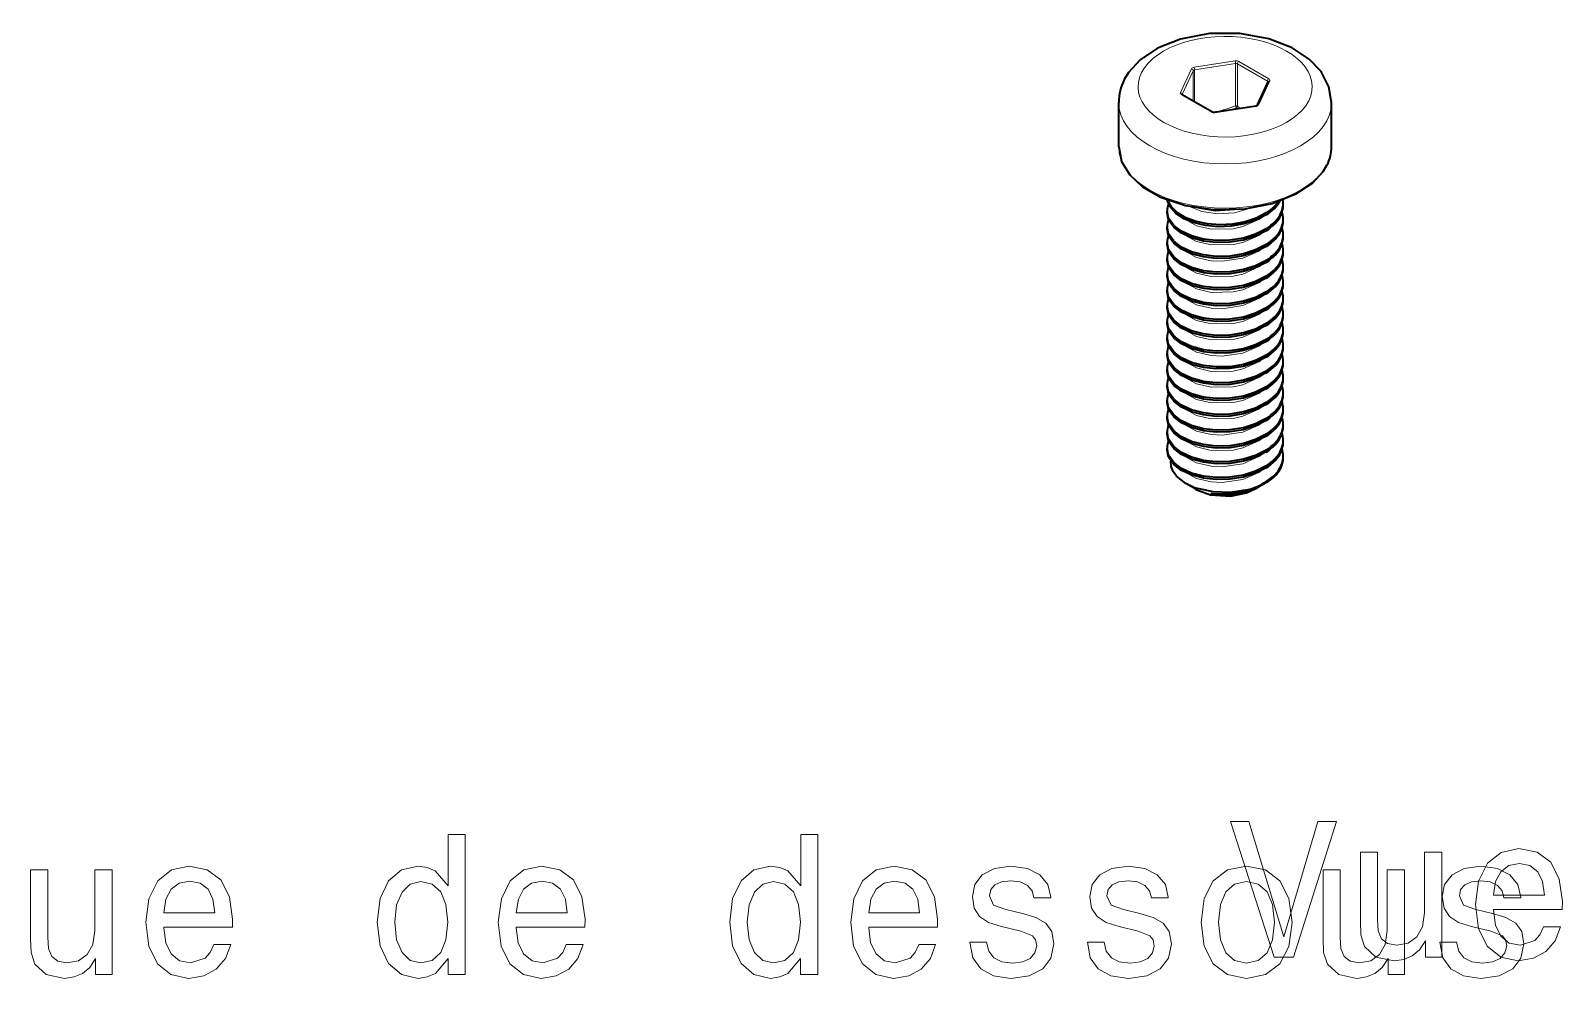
# Model space of a CAD drawing. Extents: x 552 to 708, y 360 to 465.
# Drawn here: x 597.99 to 637.58, y 440.17 to 464.65 of the extents above; entities that cross this region are included whole.
import ezdxf

# ---------------------------------------------------------------- set-up
doc = ezdxf.new("R2010")
doc.units = 0

msp = doc.modelspace()

# ---------------------------------------------------------------- linework, layer by layer
at = {"color": 7, "lineweight": 13, "ltscale": 0.016861}
for p, q in [((627.988, 463.663), (627.704, 463.051)), ((628.037, 463.614), (627.753, 463.003)), ((629.733, 462.737), (630.017, 463.349))]:
    msp.add_line(p, q, dxfattribs=at)
at = {"color": 7, "lineweight": 13, "ltscale": 0.019479}
msp.add_line((628.037, 462.835), (628.037, 463.614), dxfattribs=at)
at = {"color": 7, "lineweight": 13, "ltscale": 0.026806}
for p, q in [((629.119, 463.867), (628.059, 463.704)), ((629.132, 463.799), (628.072, 463.635)), ((628.602, 462.532), (629.662, 462.696))]:
    msp.add_line(p, q, dxfattribs=at)
at = {"color": 7, "lineweight": 13, "ltscale": 0.0205}
msp.add_line((628.072, 462.815), (628.072, 463.635), dxfattribs=at)
at = {"color": 7, "lineweight": 13, "ltscale": 0.027277}
for p, q in [((629.132, 462.708), (629.132, 463.799)), ((629.18, 462.7), (629.18, 463.791))]:
    msp.add_line(p, q, dxfattribs=at)
at = {"color": 7, "lineweight": 13, "ltscale": 0.022392}
for p, q in [((629.956, 463.343), (629.18, 463.791)), ((629.991, 463.405), (629.215, 463.853)), ((627.73, 462.995), (628.506, 462.547))]:
    msp.add_line(p, q, dxfattribs=at)
at = {"color": 7, "lineweight": 35, "ltscale": 0.016861}
msp.add_line((629.687, 462.717), (629.971, 463.329), dxfattribs=at)
at = {"color": 7, "lineweight": 13, "ltscale": 0.001213}
msp.add_line((629.956, 463.295), (629.956, 463.343), dxfattribs=at)
at = {"color": 7, "lineweight": 35, "ltscale": 0.028577}
for p, q in [((626.111, 461.649), (626.111, 462.792)), ((631.611, 461.649), (631.611, 462.792))]:
    msp.add_line(p, q, dxfattribs=at)
at = {"color": 7, "lineweight": 35, "ltscale": 0.000189978}
msp.add_line((627.755, 462.998), (627.749, 463.002), dxfattribs=at)
at = {"color": 7, "lineweight": 35, "ltscale": 0.022391}
msp.add_line((627.755, 462.998), (628.531, 462.55), dxfattribs=at)
at = {"color": 7, "lineweight": 35, "ltscale": 0.026804}
msp.add_line((628.595, 462.541), (629.654, 462.705), dxfattribs=at)
at = {"color": 7, "lineweight": 13, "ltscale": 0.001324}
msp.add_line((629.132, 462.708), (629.151, 462.658), dxfattribs=at)
at = {"color": 7, "lineweight": 13, "ltscale": 0.000703304}
msp.add_line((629.201, 462.681), (629.18, 462.7), dxfattribs=at)
at = {"color": 7, "lineweight": 13, "ltscale": 0.004038}
msp.add_line((629.151, 462.658), (628.999, 462.604), dxfattribs=at)
at = {"color": 7, "lineweight": 13, "ltscale": 0.000715068}
msp.add_line((629.172, 462.639), (629.151, 462.658), dxfattribs=at)
at = {"color": 7, "lineweight": 13, "ltscale": 0.000292469}
msp.add_line((629.172, 462.639), (629.181, 462.632), dxfattribs=at)
at = {"color": 7, "lineweight": 13, "ltscale": 0.001499}
msp.add_line((629.201, 462.681), (629.246, 462.642), dxfattribs=at)
at = {"color": 7, "lineweight": 35, "ltscale": 0.001276}
for p, q in [((627.361, 459.938), (627.361, 459.989)), ((630.361, 460.143), (630.361, 460.194)), ((627.361, 459.53), (627.361, 459.581)), ((630.361, 459.734), (630.361, 459.785)), ((627.361, 459.122), (627.361, 459.173)), ((630.361, 459.326), (630.361, 459.377)), ((627.361, 458.714), (627.361, 458.765)), ((630.361, 458.918), (630.361, 458.969)), ((627.361, 458.305), (627.361, 458.356)), ((630.361, 458.51), (630.361, 458.561)), ((627.361, 457.897), (627.361, 457.948)), ((630.361, 458.101), (630.361, 458.152)), ((630.361, 457.693), (630.361, 457.744)), ((627.361, 457.489), (627.361, 457.54)), ((630.361, 457.285), (630.361, 457.336)), ((627.361, 457.081), (627.361, 457.132)), ((630.361, 456.877), (630.361, 456.928)), ((627.361, 456.672), (627.361, 456.724)), ((630.361, 456.468), (630.361, 456.519)), ((627.361, 456.264), (627.361, 456.315)), ((630.361, 456.06), (630.361, 456.111)), ((627.361, 455.856), (627.361, 455.907)), ((630.361, 455.652), (630.361, 455.703)), ((627.361, 455.448), (627.361, 455.499)), ((630.361, 455.244), (630.361, 455.295)), ((627.361, 455.039), (627.361, 455.091)), ((630.361, 454.835), (630.361, 454.886)), ((627.361, 454.631), (627.361, 454.682)), ((630.361, 454.427), (630.361, 454.478)), ((627.361, 454.223), (627.361, 454.274)), ((630.361, 454.019), (630.361, 454.07)), ((627.361, 453.815), (627.361, 453.866)), ((630.361, 453.611), (630.361, 453.662))]:
    msp.add_line(p, q, dxfattribs=at)
at = {"color": 7, "lineweight": 13, "ltscale": 0.002119}
for p, q in [((629.73, 459.768), (629.799, 459.817)), ((629.73, 459.36), (629.799, 459.409)), ((629.73, 458.952), (629.799, 459.001)), ((629.73, 458.544), (629.799, 458.592)), ((629.73, 458.135), (629.799, 458.184)), ((629.73, 457.727), (629.799, 457.776)), ((629.73, 457.319), (629.799, 457.368)), ((629.73, 456.911), (629.799, 456.959)), ((629.73, 456.502), (629.799, 456.551)), ((629.73, 456.094), (629.799, 456.143)), ((629.73, 455.686), (629.799, 455.735)), ((629.73, 455.278), (629.799, 455.326)), ((629.73, 454.869), (629.799, 454.918)), ((629.73, 454.053), (629.799, 454.102)), ((629.73, 453.236), (629.799, 453.285))]:
    msp.add_line(p, q, dxfattribs=at)
at = {"color": 7, "lineweight": 13, "ltscale": 0.00212}
for p, q in [((629.73, 454.461), (629.799, 454.51)), ((629.73, 453.645), (629.799, 453.693))]:
    msp.add_line(p, q, dxfattribs=at)
at = {"color": 7, "lineweight": 35, "ltscale": 0.006965}
msp.add_line((628.083, 452.809), (627.842, 452.948), dxfattribs=at)
at = {"color": 7, "lineweight": 35, "ltscale": 0.002213}
msp.add_line((629.638, 452.809), (629.714, 452.853), dxfattribs=at)
at = {"color": 7, "lineweight": 35, "ltscale": 0.00212}
msp.add_line((629.786, 452.898), (629.714, 452.853), dxfattribs=at)
at = {"color": 7, "lineweight": 35, "ltscale": 0.00151}
msp.add_line((629.869, 452.943), (629.921, 452.973), dxfattribs=at)
at = {"color": 7, "lineweight": 35, "ltscale": 0.000742114}
msp.add_line((628.545, 452.678), (628.516, 452.682), dxfattribs=at)
at = {"color": 7, "lineweight": 35}
for points in [[(631.611, 462.792), (631.543, 463.2), (631.339, 463.589), (631.036, 463.911), (630.589, 464.205), (629.988, 464.439), (629.237, 464.574), (628.459, 464.572), (627.711, 464.432), (627.112, 464.194), (626.669, 463.897), (626.368, 463.57), (626.256, 463.384)], [(626.111, 461.649), (626.186, 461.267), (626.396, 460.921), (626.726, 460.617), (627.193, 460.35), (627.835, 460.135), (628.551, 460.029), (629.379, 460.048), (630.079, 460.186), (630.692, 460.429), (631.124, 460.718), (631.396, 461.014), (631.492, 461.173)], [(629.921, 459.53), (629.648, 459.39), (629.333, 459.29), (628.982, 459.234), (628.632, 459.226), (628.301, 459.263), (627.993, 459.345), (627.733, 459.465), (627.532, 459.619), (627.399, 459.808), (627.361, 459.989)], [(629.921, 459.479), (629.648, 459.339), (629.333, 459.239), (628.982, 459.183), (628.632, 459.175), (628.301, 459.212), (627.993, 459.294), (627.733, 459.414), (627.532, 459.568), (627.399, 459.757), (627.361, 459.938)], [(629.921, 459.887), (629.659, 459.752), (629.357, 459.654), (629.019, 459.594), (628.68, 459.581), (628.356, 459.611), (628.058, 459.681), (627.793, 459.789), (627.584, 459.928), (627.432, 460.103), (627.366, 460.278)], [(629.921, 459.938), (629.667, 459.807), (629.376, 459.709), (629.049, 459.649), (628.72, 459.631), (628.403, 459.655), (628.109, 459.716), (627.843, 459.815), (627.627, 459.944), (627.471, 460.097), (627.379, 460.273)], [(629.225, 460.033), (628.613, 459.992), (628.057, 460.089)], [(629.921, 459.122), (629.648, 458.982), (629.333, 458.882), (628.982, 458.825), (628.632, 458.817), (628.301, 458.855), (627.993, 458.937), (627.733, 459.057), (627.532, 459.211), (627.399, 459.4), (627.361, 459.581)], [(629.921, 459.071), (629.648, 458.931), (629.333, 458.831), (628.982, 458.774), (628.632, 458.766), (628.301, 458.804), (627.993, 458.886), (627.733, 459.006), (627.532, 459.16), (627.399, 459.349), (627.361, 459.53)], [(629.921, 458.714), (629.648, 458.574), (629.333, 458.474), (628.982, 458.417), (628.632, 458.409), (628.301, 458.447), (627.993, 458.529), (627.733, 458.649), (627.532, 458.802), (627.399, 458.992), (627.361, 459.173)], [(629.921, 458.663), (629.648, 458.523), (629.333, 458.423), (628.982, 458.366), (628.632, 458.358), (628.301, 458.396), (627.993, 458.478), (627.733, 458.598), (627.532, 458.751), (627.399, 458.941), (627.361, 459.122)], [(629.921, 458.305), (629.648, 458.166), (629.333, 458.066), (628.982, 458.009), (628.632, 458.001), (628.301, 458.038), (627.993, 458.12), (627.733, 458.24), (627.532, 458.394), (627.399, 458.583), (627.361, 458.765)], [(629.921, 458.254), (629.648, 458.115), (629.333, 458.015), (628.982, 457.958), (628.632, 457.95), (628.301, 457.987), (627.993, 458.069), (627.733, 458.189), (627.532, 458.343), (627.399, 458.532), (627.361, 458.714)], [(629.921, 457.897), (629.648, 457.757), (629.333, 457.658), (628.982, 457.601), (628.632, 457.593), (628.301, 457.63), (627.993, 457.712), (627.733, 457.832), (627.532, 457.986), (627.399, 458.175), (627.361, 458.356)], [(629.921, 457.846), (629.648, 457.706), (629.333, 457.606), (628.982, 457.55), (628.632, 457.542), (628.301, 457.579), (627.993, 457.661), (627.733, 457.781), (627.532, 457.935), (627.399, 458.124), (627.361, 458.305)], [(629.921, 457.489), (629.648, 457.349), (629.333, 457.249), (628.982, 457.192), (628.632, 457.184), (628.301, 457.222), (627.993, 457.304), (627.733, 457.424), (627.532, 457.578), (627.399, 457.767), (627.361, 457.948)], [(629.921, 457.438), (629.648, 457.298), (629.333, 457.198), (628.982, 457.141), (628.632, 457.133), (628.301, 457.171), (627.993, 457.253), (627.733, 457.373), (627.532, 457.527), (627.399, 457.716), (627.361, 457.897)], [(629.921, 457.081), (629.648, 456.941), (629.333, 456.841), (628.982, 456.784), (628.632, 456.776), (628.301, 456.814), (627.993, 456.896), (627.733, 457.016), (627.532, 457.169), (627.399, 457.359), (627.361, 457.54)], [(629.921, 457.03), (629.648, 456.89), (629.333, 456.79), (628.982, 456.733), (628.632, 456.725), (628.301, 456.763), (627.993, 456.845), (627.733, 456.965), (627.532, 457.118), (627.399, 457.308), (627.361, 457.489)], [(629.921, 456.672), (629.648, 456.533), (629.333, 456.433), (628.982, 456.376), (628.632, 456.368), (628.301, 456.405), (627.993, 456.487), (627.733, 456.607), (627.532, 456.761), (627.399, 456.951), (627.361, 457.132)], [(629.921, 456.621), (629.648, 456.482), (629.333, 456.382), (628.982, 456.325), (628.632, 456.317), (628.301, 456.354), (627.993, 456.436), (627.733, 456.556), (627.532, 456.71), (627.399, 456.899), (627.361, 457.081)], [(629.921, 456.264), (629.648, 456.124), (629.333, 456.025), (628.982, 455.968), (628.632, 455.96), (628.301, 455.997), (627.993, 456.079), (627.733, 456.199), (627.532, 456.353), (627.399, 456.542), (627.361, 456.724)], [(629.921, 456.213), (629.648, 456.073), (629.333, 455.973), (628.982, 455.917), (628.632, 455.909), (628.301, 455.946), (627.993, 456.028), (627.733, 456.148), (627.532, 456.302), (627.399, 456.491), (627.361, 456.672)], [(629.921, 455.856), (629.648, 455.716), (629.333, 455.616), (628.982, 455.559), (628.632, 455.551), (628.301, 455.589), (627.993, 455.671), (627.733, 455.791), (627.532, 455.945), (627.399, 456.134), (627.361, 456.315)], [(629.921, 455.805), (629.648, 455.665), (629.333, 455.565), (628.982, 455.508), (628.632, 455.5), (628.301, 455.538), (627.993, 455.62), (627.733, 455.74), (627.532, 455.894), (627.399, 456.083), (627.361, 456.264)], [(629.921, 455.448), (629.648, 455.308), (629.333, 455.208), (628.982, 455.151), (628.632, 455.143), (628.301, 455.181), (627.993, 455.263), (627.733, 455.383), (627.532, 455.536), (627.399, 455.726), (627.361, 455.907)], [(629.921, 455.397), (629.648, 455.257), (629.333, 455.157), (628.982, 455.1), (628.632, 455.092), (628.301, 455.13), (627.993, 455.212), (627.733, 455.332), (627.532, 455.485), (627.399, 455.675), (627.361, 455.856)], [(629.921, 455.039), (629.648, 454.9), (629.333, 454.8), (628.982, 454.743), (628.632, 454.735), (628.301, 454.772), (627.993, 454.854), (627.733, 454.974), (627.532, 455.128), (627.399, 455.318), (627.361, 455.499)], [(629.921, 454.988), (629.648, 454.849), (629.333, 454.749), (628.982, 454.692), (628.632, 454.684), (628.301, 454.721), (627.993, 454.803), (627.733, 454.923), (627.532, 455.077), (627.399, 455.267), (627.361, 455.448)], [(629.921, 454.631), (629.648, 454.491), (629.333, 454.392), (628.982, 454.335), (628.632, 454.327), (628.301, 454.364), (627.993, 454.446), (627.733, 454.566), (627.532, 454.72), (627.399, 454.909), (627.361, 455.091)], [(629.921, 454.58), (629.648, 454.44), (629.333, 454.34), (628.982, 454.284), (628.632, 454.276), (628.301, 454.313), (627.993, 454.395), (627.733, 454.515), (627.532, 454.669), (627.399, 454.858), (627.361, 455.039)], [(629.921, 454.223), (629.648, 454.083), (629.333, 453.983), (628.982, 453.926), (628.632, 453.918), (628.301, 453.956), (627.993, 454.038), (627.733, 454.158), (627.532, 454.312), (627.399, 454.501), (627.361, 454.682)], [(629.921, 454.172), (629.648, 454.032), (629.333, 453.932), (628.982, 453.875), (628.632, 453.867), (628.301, 453.905), (627.993, 453.987), (627.733, 454.107), (627.532, 454.261), (627.399, 454.45), (627.361, 454.631)], [(629.921, 453.815), (629.648, 453.675), (629.333, 453.575), (628.982, 453.518), (628.632, 453.51), (628.301, 453.548), (627.993, 453.63), (627.733, 453.75), (627.532, 453.903), (627.399, 454.093), (627.361, 454.274)], [(629.921, 453.764), (629.648, 453.624), (629.333, 453.524), (628.982, 453.467), (628.632, 453.459), (628.301, 453.497), (627.993, 453.579), (627.733, 453.699), (627.532, 453.852), (627.399, 454.042), (627.361, 454.223)], [(629.921, 453.406), (629.648, 453.267), (629.333, 453.167), (628.982, 453.11), (628.632, 453.102), (628.301, 453.139), (627.993, 453.221), (627.733, 453.341), (627.532, 453.495), (627.399, 453.685), (627.361, 453.866)], [(629.921, 453.355), (629.648, 453.216), (629.333, 453.116), (628.982, 453.059), (628.632, 453.051), (628.301, 453.088), (627.993, 453.17), (627.733, 453.29), (627.532, 453.444), (627.399, 453.634), (627.361, 453.815)], [(627.842, 452.948), (627.602, 453.138), (627.514, 453.263), (627.467, 453.393), (627.462, 453.526)], [(629.435, 452.785), (629, 452.719), (628.551, 452.731), (628.073, 452.841), (627.842, 452.948)], [(628.101, 452.799), (628.483, 452.661), (628.996, 452.627), (629.417, 452.71), (629.638, 452.809)], [(629.869, 452.943), (629.486, 452.775), (629.064, 452.682), (628.545, 452.678)], [(628.947, 452.648), (629.436, 452.732), (629.714, 452.853)], [(628.516, 452.682), (628.498, 452.683), (628.5, 452.682), (628.947, 452.648)]]:
    msp.add_lwpolyline(points, dxfattribs=at)
at = {"color": 7, "lineweight": 13}
for points in [[(627.914, 460.117), (628.261, 459.975), (628.663, 459.916), (629.105, 459.945), (629.522, 460.066)], [(627.821, 459.775), (628.125, 459.609), (628.499, 459.521), (629.066, 459.53), (629.319, 459.585), (629.73, 459.768)], [(627.821, 459.366), (628.125, 459.201), (628.499, 459.113), (629.066, 459.122), (629.319, 459.177), (629.73, 459.36)], [(627.821, 458.958), (628.125, 458.792), (628.499, 458.705), (628.781, 458.69), (629.319, 458.769), (629.73, 458.952)], [(627.821, 458.55), (628.125, 458.384), (628.499, 458.297), (629.066, 458.306), (629.319, 458.361), (629.73, 458.544)], [(627.821, 458.142), (628.125, 457.976), (628.499, 457.888), (629.066, 457.897), (629.319, 457.952), (629.73, 458.135)], [(627.821, 457.733), (628.125, 457.568), (628.499, 457.48), (628.781, 457.465), (629.319, 457.544), (629.73, 457.727)], [(627.821, 457.325), (628.125, 457.159), (628.499, 457.072), (629.066, 457.081), (629.319, 457.136), (629.73, 457.319)], [(627.821, 456.917), (628.125, 456.751), (628.499, 456.664), (629.066, 456.673), (629.319, 456.728), (629.73, 456.911)], [(627.821, 456.509), (628.125, 456.343), (628.499, 456.255), (628.781, 456.241), (629.319, 456.319), (629.73, 456.502)], [(627.821, 456.1), (628.125, 455.935), (628.499, 455.847), (629.066, 455.856), (629.319, 455.911), (629.73, 456.094)], [(627.821, 455.692), (628.125, 455.526), (628.499, 455.439), (629.066, 455.448), (629.319, 455.503), (629.73, 455.686)], [(627.821, 455.284), (628.125, 455.118), (628.499, 455.031), (629.066, 455.04), (629.319, 455.095), (629.73, 455.278)], [(627.821, 454.876), (628.125, 454.71), (628.499, 454.622), (629.066, 454.631), (629.319, 454.686), (629.73, 454.869)], [(627.821, 454.467), (628.125, 454.302), (628.499, 454.214), (628.781, 454.199), (629.319, 454.278), (629.73, 454.461)], [(627.821, 454.059), (628.125, 453.893), (628.499, 453.806), (629.066, 453.815), (629.319, 453.87), (629.73, 454.053)], [(627.821, 453.651), (628.125, 453.485), (628.499, 453.398), (628.781, 453.383), (629.319, 453.462), (629.73, 453.645)], [(627.821, 453.243), (628.125, 453.077), (628.499, 452.989), (628.781, 452.975), (629.319, 453.053), (629.73, 453.236)]]:
    msp.add_lwpolyline(points, dxfattribs=at)
for points in [[(631.256, 444.223), (630.379, 441.243), (629.476, 444.223), (628.997, 444.223), (630.126, 440.718), (630.631, 440.718), (631.735, 444.223)], [(608.782, 440.681), (608.782, 440.263), (609.226, 440.263), (609.226, 443.884), (608.787, 443.884), (608.787, 442.557), (608.45, 442.941), (608.243, 443.031), (608.006, 443.067), (607.577, 442.966), (607.244, 442.683), (607.027, 442.23), (606.952, 441.619), (607.027, 441.009), (607.244, 440.55), (607.577, 440.263), (608.006, 440.167), (608.243, 440.202), (608.455, 440.293)], [(617.891, 440.681), (617.891, 440.263), (618.334, 440.263), (618.334, 443.884), (617.896, 443.884), (617.896, 442.557), (617.558, 442.941), (617.351, 443.031), (617.114, 443.067), (616.685, 442.966), (616.352, 442.683), (616.135, 442.23), (616.06, 441.619), (616.135, 441.009), (616.352, 440.55), (616.685, 440.263), (617.114, 440.167), (617.351, 440.202), (617.563, 440.293)], [(634.458, 443.426), (634.015, 443.426), (634.015, 441.863), (633.964, 441.5), (633.818, 441.238), (633.591, 441.076), (633.294, 441.026), (633.057, 441.066), (632.905, 441.187), (632.819, 441.394), (632.799, 441.686), (632.799, 443.426), (632.355, 443.426), (632.355, 441.646), (632.371, 441.288), (632.466, 440.991), (632.759, 440.718), (633.228, 440.622), (633.48, 440.658), (633.697, 440.748), (633.884, 440.905), (634.035, 441.132), (634.035, 440.718), (634.458, 440.718)], [(635.795, 441.944), (637.57, 441.944), (637.575, 442.15), (637.495, 442.73), (637.273, 443.164), (636.92, 443.426), (636.451, 443.522), (635.992, 443.421), (635.639, 443.139), (635.412, 442.68), (635.331, 442.075), (635.407, 441.454), (635.634, 441.001), (635.982, 440.718), (636.435, 440.622), (636.829, 440.688), (637.152, 440.859), (637.389, 441.132), (637.525, 441.495), (637.086, 441.495), (636.995, 441.293), (636.864, 441.142), (636.491, 441.021), (636.203, 441.076), (635.987, 441.253), (635.845, 441.54), (635.795, 441.929)], [(600.098, 442.971), (599.654, 442.971), (599.654, 441.407), (599.604, 441.044), (599.458, 440.782), (599.231, 440.621), (598.933, 440.57), (598.696, 440.611), (598.545, 440.732), (598.459, 440.938), (598.439, 441.231), (598.439, 442.971), (597.995, 442.971), (597.995, 441.191), (598.01, 440.833), (598.106, 440.535), (598.398, 440.263), (598.867, 440.167), (599.12, 440.202), (599.336, 440.293), (599.523, 440.449), (599.674, 440.676), (599.674, 440.263), (600.098, 440.263)], [(601.434, 441.488), (603.21, 441.488), (603.215, 441.695), (603.134, 442.275), (602.912, 442.709), (602.559, 442.971), (602.09, 443.067), (601.631, 442.966), (601.278, 442.683), (601.051, 442.224), (600.97, 441.619), (601.046, 440.999), (601.273, 440.545), (601.621, 440.263), (602.075, 440.167), (602.468, 440.232), (602.791, 440.404), (603.028, 440.676), (603.164, 441.039), (602.726, 441.039), (602.635, 440.838), (602.504, 440.686), (602.13, 440.565), (601.843, 440.621), (601.626, 440.797), (601.485, 441.085), (601.434, 441.473)], [(610.542, 441.488), (612.318, 441.488), (612.323, 441.695), (612.242, 442.275), (612.02, 442.709), (611.667, 442.971), (611.198, 443.067), (610.739, 442.966), (610.386, 442.683), (610.159, 442.224), (610.079, 441.619), (610.154, 440.999), (610.381, 440.545), (610.729, 440.263), (611.183, 440.167), (611.576, 440.232), (611.899, 440.404), (612.136, 440.676), (612.272, 441.039), (611.834, 441.039), (611.743, 440.838), (611.612, 440.686), (611.238, 440.565), (610.951, 440.621), (610.734, 440.797), (610.593, 441.085), (610.542, 441.473)], [(619.651, 441.488), (621.426, 441.488), (621.431, 441.695), (621.35, 442.275), (621.128, 442.709), (620.775, 442.971), (620.306, 443.067), (619.847, 442.966), (619.494, 442.683), (619.267, 442.224), (619.187, 441.619), (619.262, 440.999), (619.489, 440.545), (619.837, 440.263), (620.291, 440.167), (620.684, 440.232), (621.007, 440.404), (621.244, 440.676), (621.38, 441.039), (620.942, 441.039), (620.851, 440.838), (620.72, 440.686), (620.347, 440.565), (620.059, 440.621), (619.842, 440.797), (619.701, 441.085), (619.651, 441.473)], [(623.625, 441.841), (623.196, 441.942), (622.878, 442.058), (622.772, 442.295), (622.803, 442.462), (622.909, 442.583), (623.08, 442.658), (623.327, 442.688), (623.564, 442.658), (623.751, 442.567), (623.872, 442.431), (623.922, 442.25), (624.356, 442.25), (624.356, 442.26), (624.28, 442.588), (624.073, 442.845), (623.751, 443.006), (623.327, 443.067), (622.898, 443.006), (622.586, 442.84), (622.389, 442.593), (622.329, 442.28), (622.374, 441.977), (622.515, 441.766), (622.747, 441.614), (623.085, 441.508), (623.579, 441.387), (623.882, 441.261), (623.963, 441.16), (623.993, 441.009), (623.947, 440.822), (623.826, 440.681), (623.63, 440.59), (623.367, 440.56), (623.09, 440.59), (622.888, 440.696), (622.752, 440.868), (622.697, 441.105), (622.268, 441.105), (622.339, 440.701), (622.545, 440.409), (622.873, 440.232), (623.327, 440.167), (623.801, 440.232), (624.149, 440.409), (624.361, 440.691), (624.437, 441.06), (624.381, 441.377), (624.225, 441.594), (623.968, 441.735)], [(626.661, 441.841), (626.232, 441.942), (625.914, 442.058), (625.808, 442.295), (625.839, 442.462), (625.945, 442.583), (626.116, 442.658), (626.363, 442.688), (626.6, 442.658), (626.787, 442.567), (626.908, 442.431), (626.958, 442.25), (627.392, 442.25), (627.392, 442.26), (627.316, 442.588), (627.109, 442.845), (626.787, 443.006), (626.363, 443.067), (625.934, 443.006), (625.622, 442.84), (625.425, 442.593), (625.365, 442.28), (625.41, 441.977), (625.551, 441.766), (625.783, 441.614), (626.121, 441.508), (626.615, 441.387), (626.918, 441.261), (626.999, 441.16), (627.029, 441.009), (626.983, 440.822), (626.862, 440.681), (626.666, 440.59), (626.403, 440.56), (626.126, 440.59), (625.924, 440.696), (625.788, 440.868), (625.733, 441.105), (625.304, 441.105), (625.375, 440.701), (625.581, 440.409), (625.909, 440.232), (626.363, 440.167), (626.837, 440.232), (627.185, 440.409), (627.397, 440.691), (627.473, 441.06), (627.417, 441.377), (627.261, 441.594), (627.004, 441.735)], [(628.239, 441.614), (628.32, 440.999), (628.552, 440.545), (628.92, 440.263), (629.414, 440.167), (629.903, 440.263), (630.272, 440.54), (630.504, 440.994), (630.589, 441.614), (630.504, 442.23), (630.272, 442.688), (629.903, 442.966), (629.414, 443.067), (628.92, 442.966), (628.552, 442.683), (628.32, 442.23)], [(633.494, 442.971), (633.05, 442.971), (633.05, 441.407), (633, 441.044), (632.854, 440.782), (632.627, 440.621), (632.329, 440.57), (632.092, 440.611), (631.941, 440.732), (631.855, 440.938), (631.835, 441.231), (631.835, 442.971), (631.391, 442.971), (631.391, 441.191), (631.406, 440.833), (631.502, 440.535), (631.795, 440.263), (632.264, 440.167), (632.516, 440.202), (632.733, 440.293), (632.919, 440.449), (633.071, 440.676), (633.071, 440.263), (633.494, 440.263)], [(635.769, 441.841), (635.34, 441.942), (635.022, 442.058), (634.916, 442.295), (634.947, 442.462), (635.053, 442.583), (635.224, 442.658), (635.471, 442.688), (635.708, 442.658), (635.895, 442.567), (636.016, 442.431), (636.066, 442.25), (636.5, 442.25), (636.5, 442.26), (636.424, 442.588), (636.218, 442.845), (635.895, 443.006), (635.471, 443.067), (635.042, 443.006), (634.73, 442.84), (634.533, 442.593), (634.473, 442.28), (634.518, 441.977), (634.659, 441.766), (634.891, 441.614), (635.229, 441.508), (635.723, 441.387), (636.026, 441.261), (636.107, 441.16), (636.137, 441.009), (636.091, 440.822), (635.97, 440.681), (635.774, 440.59), (635.512, 440.56), (635.234, 440.59), (635.032, 440.696), (634.896, 440.868), (634.841, 441.105), (634.412, 441.105), (634.483, 440.701), (634.689, 440.409), (635.017, 440.232), (635.471, 440.167), (635.945, 440.232), (636.293, 440.409), (636.505, 440.691), (636.581, 441.06), (636.525, 441.377), (636.369, 441.594), (636.112, 441.735)], [(635.795, 442.317), (635.85, 442.665), (635.987, 442.922), (636.193, 443.078), (636.466, 443.134), (636.733, 443.078), (636.94, 442.922), (637.066, 442.665), (637.111, 442.317)], [(601.434, 441.861), (601.49, 442.209), (601.626, 442.467), (601.833, 442.623), (602.105, 442.678), (602.372, 442.623), (602.579, 442.467), (602.705, 442.209), (602.751, 441.861)], [(608.081, 442.668), (608.374, 442.598), (608.596, 442.401), (608.727, 442.073), (608.777, 441.619), (608.727, 441.16), (608.596, 440.833), (608.374, 440.631), (608.081, 440.565), (607.804, 440.631), (607.592, 440.833), (607.451, 441.165), (607.406, 441.619), (607.451, 442.068), (607.592, 442.396), (607.804, 442.598)], [(610.542, 441.861), (610.598, 442.209), (610.734, 442.467), (610.941, 442.623), (611.213, 442.678), (611.481, 442.623), (611.687, 442.467), (611.813, 442.209), (611.859, 441.861)], [(617.189, 442.668), (617.482, 442.598), (617.704, 442.401), (617.835, 442.073), (617.885, 441.619), (617.835, 441.16), (617.704, 440.833), (617.482, 440.631), (617.189, 440.565), (616.912, 440.631), (616.7, 440.833), (616.559, 441.165), (616.514, 441.619), (616.559, 442.068), (616.7, 442.396), (616.912, 442.598)], [(619.651, 441.861), (619.706, 442.209), (619.842, 442.467), (620.049, 442.623), (620.321, 442.678), (620.589, 442.623), (620.795, 442.467), (620.921, 442.209), (620.967, 441.861)], [(628.693, 441.619), (628.738, 442.073), (628.88, 442.401), (629.107, 442.603), (629.414, 442.673), (629.717, 442.603), (629.944, 442.406), (630.085, 442.073), (630.135, 441.619), (630.085, 441.16), (629.944, 440.828), (629.717, 440.626), (629.414, 440.56), (629.107, 440.626), (628.88, 440.828), (628.738, 441.16)]]:
    msp.add_lwpolyline(points, close=True, dxfattribs=at)
at = {"color": 7, "lineweight": 35}
for centre, radius, start, end in [((627.412, 462.785), 1.302, 152.6327, 179.73), ((629.649, 462.769), 0.0644, 275.0056, 307.6149), ((628.576, 462.646), 0.106, 244.7011, 280.1215), ((630.566, 461.656), 1.045, 332.4405, 359.5956), ((627.811, 459.987), 0.451, 156.3222, 179.6965), ((629.351, 460.875), 1.096, 301.365, 324.3796), ((629.748, 460.198), 0.613, 334.2363, 359.6293), ((629.748, 460.147), 0.613, 334.237, 359.6293), ((629.767, 459.784), 0.594, 0.118, 17.629), ((629.779, 460.193), 0.581, 0.0118, 8.3255), ((627.811, 459.579), 0.451, 156.3222, 179.6965), ((629.748, 459.789), 0.613, 334.2363, 359.6293), ((629.748, 459.738), 0.613, 334.237, 359.6293), ((629.767, 459.376), 0.594, 0.118, 17.629), ((627.811, 459.171), 0.451, 156.3222, 179.6965), ((629.748, 459.381), 0.613, 334.2363, 359.6293), ((629.748, 459.33), 0.613, 334.237, 359.6293), ((629.767, 458.968), 0.594, 0.118, 17.629), ((627.811, 458.762), 0.451, 156.3222, 179.6965), ((629.748, 458.973), 0.613, 334.2363, 359.6293), ((629.748, 458.922), 0.613, 334.237, 359.6293), ((629.767, 458.559), 0.594, 0.118, 17.629), ((627.811, 458.354), 0.451, 156.3222, 179.6965), ((629.748, 458.565), 0.613, 334.2363, 359.6293), ((629.748, 458.514), 0.613, 334.237, 359.6293), ((627.811, 457.946), 0.451, 156.3222, 179.6965), ((629.748, 458.156), 0.613, 334.2363, 359.6293), ((629.748, 458.105), 0.613, 334.237, 359.6293), ((629.767, 458.151), 0.594, 0.118, 17.629), ((627.811, 457.538), 0.451, 156.3222, 179.6965), ((629.748, 457.748), 0.613, 334.2363, 359.6293), ((629.748, 457.697), 0.613, 334.237, 359.6293), ((629.767, 457.743), 0.594, 0.118, 17.629), ((627.811, 457.129), 0.451, 156.3222, 179.6965), ((629.748, 457.34), 0.613, 334.2363, 359.6293), ((629.748, 457.289), 0.613, 334.237, 359.6293), ((629.767, 457.335), 0.594, 0.118, 17.629), ((627.811, 456.721), 0.451, 156.3222, 179.6965), ((629.748, 456.932), 0.613, 334.2363, 359.6293), ((629.748, 456.881), 0.613, 334.237, 359.6293), ((629.767, 456.926), 0.594, 0.118, 17.629), ((627.811, 456.313), 0.451, 156.3222, 179.6965), ((629.748, 456.523), 0.613, 334.2363, 359.6293), ((629.748, 456.472), 0.613, 334.237, 359.6293), ((629.767, 456.518), 0.594, 0.118, 17.629), ((627.811, 455.905), 0.451, 156.3222, 179.6965), ((629.748, 456.115), 0.613, 334.2363, 359.6293), ((629.748, 456.064), 0.613, 334.237, 359.6293), ((629.767, 456.11), 0.594, 0.118, 17.629), ((627.811, 455.496), 0.451, 156.3222, 179.6965), ((629.748, 455.707), 0.613, 334.2363, 359.6293), ((629.748, 455.656), 0.613, 334.237, 359.6293), ((629.767, 455.702), 0.594, 0.118, 17.629), ((627.811, 455.088), 0.451, 156.3222, 179.6965), ((629.748, 455.299), 0.613, 334.2363, 359.6293), ((629.748, 455.248), 0.613, 334.237, 359.6293), ((629.767, 455.293), 0.594, 0.118, 17.629), ((627.811, 454.68), 0.451, 156.3222, 179.6965), ((629.748, 454.89), 0.613, 334.2363, 359.6293), ((629.748, 454.839), 0.613, 334.237, 359.6293), ((629.767, 454.885), 0.594, 0.118, 17.629), ((627.811, 454.272), 0.451, 156.3222, 179.6965), ((629.748, 454.482), 0.613, 334.2363, 359.6293), ((629.748, 454.431), 0.613, 334.237, 359.6293), ((629.767, 454.477), 0.594, 0.118, 17.629), ((627.811, 453.863), 0.451, 156.3222, 179.6965), ((629.748, 454.074), 0.613, 334.2363, 359.6293), ((629.748, 454.023), 0.613, 334.237, 359.6293), ((629.767, 454.069), 0.594, 0.118, 17.629), ((629.748, 453.666), 0.613, 334.2363, 359.6293), ((629.748, 453.615), 0.613, 334.237, 359.6293), ((629.767, 453.66), 0.594, 0.118, 17.629), ((629.624, 453.668), 0.748, 326.3219, 334.6523), ((628.943, 454.575), 1.856, 285.3465, 301.8037)]:
    msp.add_arc(centre, radius, start, end, dxfattribs=at)
at = {"color": 7, "lineweight": 13}
msp.add_arc((628.228, 464.865), 2.339, 277.5688, 292.7265, dxfattribs=at)
for centre, major_axis, ratio, start_param, end_param in [((628.861, 463.2), (2.25, 0), 0.57735, 5.997787, 12.280972), ((628.085, 463.648), (0.1, 0), 0.57735, 1.832596, 2.879793), ((627.988, 463.622), (-0.0453, 0.0211), 0.788675, 3.492472, 5.063268), ((628.085, 463.607), (0.05, 0), 0.57735, 1.832596, 2.879793), ((628.059, 463.663), (-0.0076, 0.0494), 0.211325, 4.080475, 5.651271), ((629.144, 463.812), (0.1, 0), 0.57735, 0.785398, 1.832596), ((629.119, 463.827), (-0.0076, 0.0494), 0.211325, 4.080475, 5.651271), ((629.144, 463.771), (0.05, 0), 0.57735, 0.785398, 1.832596), ((629.215, 463.812), (0.025, 0.0433), 0.57735, 0.785398, 2.356194), ((629.991, 463.364), (0.025, 0.0433), 0.57735, 0.785398, 2.356194), ((629.92, 463.323), (0.05, 0), 0.57735, 0, 0.785398), ((630.017, 463.308), (0.0453, -0.0211), 0.788675, 1.921676, 3.141714), ((629.92, 463.364), (0.1, 0), 0.57735, 6.021386, 7.068583), ((628.861, 462.792), (2.75, 0), 0.57735, 3.141622, 6.283214), ((627.801, 463.036), (0.1, 0), 0.57735, 2.879793, 3.926991), ((627.704, 463.01), (-0.0453, 0.0211), 0.788675, 3.492472, 5.063268), ((627.73, 462.954), (-0.025, -0.0433), 0.57735, 3.141593, 3.926991), ((629.144, 462.68), (0.05, 0), 0.57735, 0.785398, 1.832596), ((629.144, 462.68), (0.0337, 0.037), 0.394572, 4.480817, 5.603781), ((629.662, 462.656), (0.0076, -0.0494), 0.211325, 2.509678, 3.141593), ((629.636, 462.752), (0.1, 0), 0.57735, 4.974188, 6.021386), ((629.733, 462.696), (0.0453, -0.0211), 0.788675, 1.921676, 3.141714), ((628.506, 462.507), (-0.025, -0.0433), 0.57735, 3.141593, 3.926991), ((628.577, 462.588), (0.1, 0), 0.57735, 3.926991, 4.974188), ((628.602, 462.492), (0.0076, -0.0494), 0.211325, 2.509678, 3.141593), ((628.861, 461.649), (2.75, 0), 0.57735, 3.141622, 6.283214), ((628.861, 453.258), (1.099, 0), 0.57735, 3.948922, 5.497555)]:
    msp.add_ellipse(centre, major_axis=major_axis, ratio=ratio, start_param=start_param, end_param=end_param, dxfattribs=at)
at = {"color": 7, "lineweight": 35}
for centre, major_axis, ratio, start_param, end_param in [((628.738, 460.544), (1.622, 0.01), 0.595638, 5.526116, 5.964592), ((628.738, 460.187), (1.623, 0.009), 0.595737, 5.526268, 6.005615), ((628.736, 460.137), (1.625, 0.008), 0.595412, 5.527086, 6.006099), ((628.738, 459.779), (1.623, 0.009), 0.595737, 5.526267, 6.005614), ((628.736, 459.729), (1.625, 0.008), 0.595412, 5.527085, 6.006098), ((628.738, 459.371), (1.623, 0.009), 0.595737, 5.526267, 6.005614), ((628.736, 459.32), (1.625, 0.008), 0.595412, 5.527086, 6.006098), ((628.738, 458.963), (1.623, 0.009), 0.595737, 5.526267, 6.005614), ((628.736, 458.912), (1.625, 0.008), 0.595412, 5.527086, 6.006099), ((628.738, 458.554), (1.623, 0.009), 0.595737, 5.526267, 6.005614), ((628.736, 458.504), (1.625, 0.008), 0.595412, 5.527086, 6.006099), ((628.738, 458.146), (1.623, 0.009), 0.595737, 5.526267, 6.005614), ((628.736, 458.096), (1.625, 0.008), 0.595412, 5.527087, 6.006099), ((628.738, 457.738), (1.623, 0.009), 0.595736, 5.526268, 6.005614), ((628.736, 457.687), (1.625, 0.008), 0.595412, 5.527086, 6.006099), ((628.738, 457.33), (1.623, 0.009), 0.595737, 5.526268, 6.005614), ((628.736, 457.279), (1.625, 0.008), 0.595412, 5.527086, 6.006098), ((628.738, 456.921), (1.623, 0.009), 0.595737, 5.526267, 6.005614), ((628.736, 456.871), (1.625, 0.008), 0.595412, 5.527087, 6.006099), ((628.738, 456.513), (1.623, 0.009), 0.595736, 5.526268, 6.005614), ((628.736, 456.463), (1.625, 0.008), 0.595412, 5.527086, 6.006099), ((628.738, 456.105), (1.623, 0.009), 0.595736, 5.526268, 6.005614), ((628.736, 456.054), (1.625, 0.008), 0.595412, 5.527086, 6.006098), ((628.738, 455.697), (1.623, 0.009), 0.595737, 5.526267, 6.005614), ((628.736, 455.646), (1.625, 0.008), 0.595412, 5.527086, 6.006098), ((628.738, 455.288), (1.623, 0.009), 0.595737, 5.526268, 6.005614), ((628.736, 455.238), (1.625, 0.008), 0.595412, 5.527086, 6.006099), ((628.738, 454.88), (1.623, 0.009), 0.595737, 5.526268, 6.005614), ((628.736, 454.83), (1.625, 0.008), 0.595412, 5.527086, 6.006098), ((628.738, 454.472), (1.623, 0.009), 0.595737, 5.526267, 6.005614), ((628.736, 454.421), (1.625, 0.008), 0.595412, 5.527086, 6.006098), ((628.738, 454.064), (1.623, 0.009), 0.595737, 5.526267, 6.005614), ((628.736, 454.013), (1.625, 0.008), 0.595412, 5.527086, 6.006099), ((628.738, 453.655), (1.623, 0.009), 0.595737, 5.526268, 6.005614), ((628.861, 453.585), (1.5, 0), 0.57735, 5.497787, 5.890495), ((628.861, 453.258), (1.099, 0), 0.57735, 3.927029, 3.948922), ((628.861, 453.585), (1.5, 0), 0.57735, 5.105079, 5.497787)]:
    msp.add_ellipse(centre, major_axis=major_axis, ratio=ratio, start_param=start_param, end_param=end_param, dxfattribs=at)

doc.saveas('drawing.dxf')
